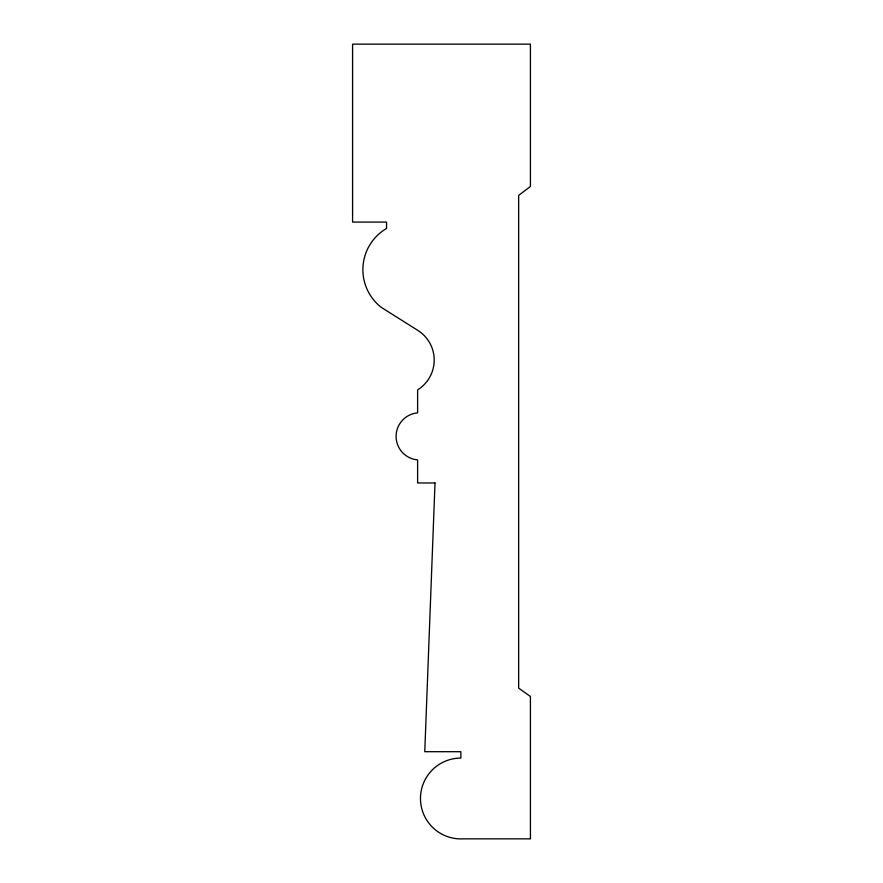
<?xml version="1.0" encoding="UTF-8"?>
<svg xmlns="http://www.w3.org/2000/svg" width="883" height="883" viewBox="0 0 883 883"><rect width="100%" height="100%" fill="white"/><g stroke="black" fill="none" stroke-linecap="round" stroke-linejoin="round"><path stroke-width="1.32" d="M435.01 482.968L424.767 751.698L460.86 751.698L460.86 758.067A40.419 40.419 0 0 0 420.485 799.545A40.419 40.419 0 0 0 462.99 838.85L530.418 838.85L530.418 696.499L518.652 688.111L518.652 195.375L530.418 186.501L530.418 44.15L352.582 44.15L352.582 222.086L386.544 222.086L386.544 228.465A47.748 47.748 0 0 0 381.313 307.394L417.99 330.496A35.077 35.077 0 0 1 417.615 389.878L417.615 412.858A23.62 23.62 0 0 0 417.615 459.911L417.615 482.968L435.01 482.968"/></g></svg>
